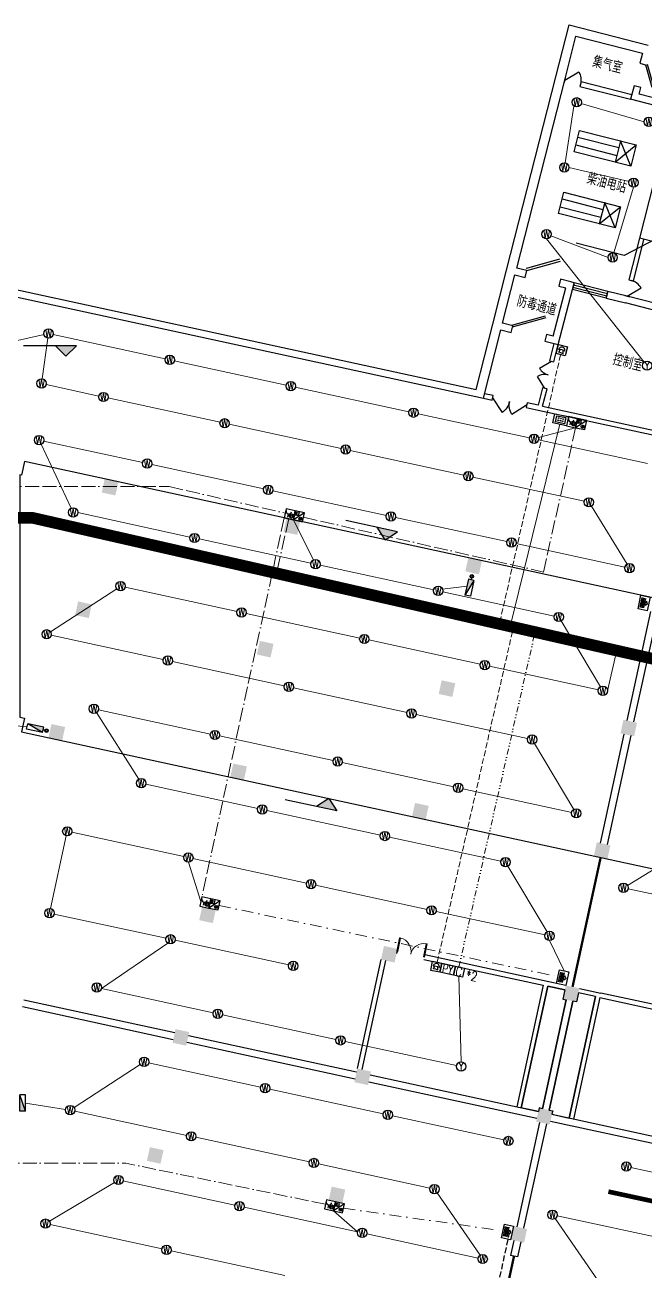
# Model space of a CAD drawing. Extents: x 791398 to 2325386, y -987887 to -518217.
# Drawn here: x 1505567 to 1532237, y -729418 to -675777 of the extents above; entities that cross this region are included whole.
import ezdxf
from ezdxf.enums import TextEntityAlignment as Align

# ---------------------------------------------------------------- set-up
doc = ezdxf.new("R2010")
doc.units = 0
doc.header["$LTSCALE"] = 1000
doc.header["$MEASUREMENT"] = 0
for name, pattern in [('ACAD_ISO11W100', [33.5, 12, -3, 12, -3, 0.5, -3]), ('BORDER', [1.75, 0.5, -0.25, 0.5, -0.25, 0, -0.25]), ('DASH', [0.35, 0.25, -0.1]), ('DASHDOT', [1, 0.5, -0.25, 0, -0.25]), ('DASHEDX2', [1.5, 1, -0.5]), ('DIVIDE2', [0.625, 0.25, -0.125, 0, -0.125, 0, -0.125]), ('常规', [10, 10, 0])]:
    doc.linetypes.add(name, pattern=pattern)
doc.layers.add('__0', color=7, linetype='Continuous', true_color=0xffffff)
for name, color, linetype in [('COLUMN', 9, 'Continuous'), ('DIM_ELEV', 3, 'Continuous'), ('JPS-X', 1, 'BORDER'), ('JPS-XHS', 7, 'Continuous'), ('PS房间字', 3, 'Continuous'), ('RD-equip', 3, 'Continuous'), ('RD-text', 4, 'Continuous'), ('STAIRS', 9, 'Continuous'), ('WALL', 8, 'Continuous'), ('WINDOW', 8, 'Continuous'), ('ZS发电机', 2, 'Continuous'), ('ZS封堵', 40, 'Continuous'), ('ZS房间字', 6, 'Continuous')]:
    doc.layers.add(name, color=color, linetype=linetype)
doc.layers.add('RD-line', color=2, linetype='Continuous', lineweight=0)
doc.styles.add('_TCH_DIM', font='SIMPLEX', dxfattribs={"bigfont": 'GBCBIG'})
doc.styles.add('_TEL_DIM', font='SIMPLEX', dxfattribs={"width": 0.8, "height": 3.5, "bigfont": 'HZTXT'})
doc.styles.add('FS1', font='txt4', dxfattribs={"width": 0.8, "bigfont": 'fstxt'})
doc.styles.get("Standard").update_dxf_attribs({"font": 'gbenor.shx', "bigfont": 'gbcbig.shx'})
doc.linetypes.add('BRA', pattern='A,2.8,-0.1,["B",_TEL_DIM,S=0.07,R=0,X=0,Y=-0.12],-0.25', length=3.15)

# ---------------------------------------------------------------- blocks, each defined once
blk = doc.blocks.new('发电机')
at = {"layer": 'ZS发电机'}
for p, q in [((137559, 115934), (136614, 115234)), ((137559, 115234), (136614, 115934)), ((136614, 115234), (137559, 115234)), ((136914, 113419), (136914, 115234)), ((137259, 113419), (137259, 115234))]:
    blk.add_line(p, q, dxfattribs=at)
blk.add_lwpolyline([(136614, 113419), (136614, 115934), (137559, 115934), (137559, 113419)], close=True, dxfattribs=at)
blk = doc.blocks.new('FF')
at = {"linetype": 'Continuous'}
for radius in [75, 60]:
    blk.add_circle((0, 0), radius, dxfattribs=at)
blk = doc.blocks.new('DXHS')
at = {"layer": 'JPS-XHS'}
blk.add_hatch(color=256, dxfattribs=at).paths.add_polyline_path([(-350, 240), (-350, 0), (350, 0)])
at = {"layer": 'JPS-XHS', "linetype": 'Continuous'}
for p, q in [((-350, 240), (-350, 0)), ((-350, 240), (350, 240)), ((-350, 0), (350, 0)), ((350, 240), (350, 0))]:
    blk.add_line(p, q, dxfattribs=at)
at = {"layer": 'JPS-XHS'}
blk.add_line((-350, 240), (350, 0), dxfattribs=at)
blk = doc.blocks.new('xxhhsss')
at = {"layer": 'JPS-X', "const_width": 50}
for points in [[(59598, -1327), (59630, -1180)], [(41189, -7788), (41335, -7820)]]:
    blk.add_lwpolyline(points, dxfattribs=at)
at = {"layer": 'JPS-X'}
for p, rotation in [((59630, -1180), 257.7513756366785), ((41335, -7820), 167.7513756287451)]:
    blk.add_blockref('FF', p, dxfattribs=dict(at, rotation=rotation))
at = {"layer": 'JPS-XHS'}
for p, rotation in [((59407, -1644), 257.7513756366785), ((40872, -7597), 167.7513756287451)]:
    blk.add_blockref('DXHS', p, dxfattribs=dict(at, rotation=rotation))
at = {"layer": 'JPS-XHS', "xscale": -1, "rotation": 270}
blk.add_blockref('DXHS', (40185, -23855), dxfattribs=at)
blk = doc.blocks.new('_FZH')
blk.add_solid([(-0.5, -0.5), (0.5, -0.5), (-0.5, 0.5), (0.5, 0.5)])
blk = doc.blocks.new('$DorLib2D$00000179')
at = {"color": 0}
for p, q in [((-0.54, 0.169), (0.326, 0.669)), ((-0.5, 0.1), (0.366, 0.6))]:
    blk.add_line(p, q, dxfattribs=at)
blk = doc.blocks.new('$DorLib2D$00000114')
at = {"color": 0}
blk.add_line((0.5, 0), (-0.207, 0.707), dxfattribs=at)
blk.add_arc((0.5, 0), 1, 135, 180, dxfattribs=at)
blk = doc.blocks.new('$DorLib2D$00000193')
at = {"color": 0}
blk.add_line((-0.5, 0.1), (0.366, 0.6), dxfattribs=at)
at = {"color": 0, "const_width": 0.0333}
blk.add_lwpolyline([(-0.533, 0.158), (0.333, 0.658)], dxfattribs=at)
blk = doc.blocks.new('$DorLib2D$00000182')
at = {"color": 0}
for p, q in [((-0.527, 0.113), (0.339, 0.613)), ((-0.5, 0.067), (0.366, 0.567))]:
    blk.add_line(p, q, dxfattribs=at)
blk = doc.blocks.new('$DorLib2D$00000116')
at = {"color": 0}
for p, q in [((-0.5, 0), (-0.146, 0.354)), ((0.5, 0), (0.146, 0.354))]:
    blk.add_line(p, q, dxfattribs=at)
for centre, start, end in [((-0.5, 0), 0, 45), ((0.5, 0), 135, 180)]:
    blk.add_arc(centre, 0.5, start, end, dxfattribs=at)
blk = doc.blocks.new('$WINLIB2D$00000001')
for p, q in [((-0.5, 0.5), (0.5, 0.5)), ((-0.5, 0.5), (-0.5, -0.5)), ((0.5, -0.5), (0.5, 0.5)), ((0.5, 0.167), (-0.5, 0.167)), ((0.5, -0.167), (-0.5, -0.167)), ((-0.5, -0.5), (0.5, -0.5))]:
    blk.add_line(p, q)
blk = doc.blocks.new('yy')
at = {"layer": 'RD-equip'}
blk.add_circle((0, 0), 200, dxfattribs=at)
at = {"layer": 'RD-equip', "color": 4, "style": 'FS1', "width": 0.8}
blk.add_attdef('Y', text='', height=360, dxfattribs=at).set_placement((0, 0), align=Align.MIDDLE)
blk = doc.blocks.new('dafsdgdgdfgh')
at = {"layer": 'RD-equip'}
blk.add_lwpolyline([(300, 400), (300, 0), (-300, 0), (-300, 400)], close=True, dxfattribs=at)
at = {"layer": 'RD-text'}
for points in [[(200, 333), (200, 67), (-200, 67), (-200, 333)], [(-113, 257), (-87, 257), (-87, 237), (-113, 237)], [(-113, 163), (-87, 163), (-87, 143), (-113, 143)], [(-13, 257), (13, 257), (13, 237), (-13, 237)], [(-13, 163), (13, 163), (13, 143), (-13, 143)], [(87, 257), (113, 257), (113, 237), (87, 237)], [(87, 163), (113, 163), (113, 143), (87, 143)]]:
    blk.add_lwpolyline(points, close=True, dxfattribs=at)
blk = doc.blocks.new('sadadfadsada')
for p, q in [((-400, 400), (-400, 0)), ((0, 400), (-400, 400)), ((-400, 0), (0, 0)), ((-268, 200), (-268, 60)), ((400, 400), (0, 400)), ((400, 400), (0, 0)), ((0, 400), (0, 0)), ((0, 0), (0, 400)), ((0, 0), (400, 0)), ((33, 346, 0), (33, 226, 0)), ((92, 346, 0), (33, 346, 0)), ((33, 226, 0), (92, 226, 0)), ((92, 326, 0), (172, 366, 0)), ((92, 226, 0), (92, 346, 0)), ((172, 206, 0), (92, 246, 0)), ((172, 366, 0), (172, 206, 0)), ((242, 159), (338, 64)), ((242, 64), (338, 159)), ((400, 0), (400, 400))]:
    blk.add_line(p, q)
for centre, radius in [((-109, 144), 90.3), ((-109, 144), 45.2), ((290, 111), 67.6)]:
    blk.add_circle(centre, radius)
blk.add_arc((-268, 320), 120, 180, 0)
at = {"flags": 9}
for p in [(-200, 400), (200, 400)]:
    blk.add_attdef('A', p, '', height=0.008, dxfattribs=at)
blk = doc.blocks.new('FHJL')
at = {"layer": 'RD-equip', "color": 4}
for p, q in [((-212, 331), (210, 331)), ((-212, 274), (210, 274)), ((-212, 221), (210, 221)), ((-212, 168), (210, 168)), ((-97, 120), (-31, 120)), ((0, 43), (-97, 120)), ((-31, 120), (-31, 293)), ((0, 43), (97, 120)), ((31, 120), (31, 293)), ((97, 120), (31, 120))]:
    blk.add_line(p, q, dxfattribs=at)
at = {"layer": 'RD-equip'}
blk.add_lwpolyline([(300, 400), (300, 0), (-300, 0), (-300, 400)], close=True, dxfattribs=at)
blk = doc.blocks.new('adfarq2daasdfwqdf')
at = {"color": 4}
for p, q in [((-73, 0), (-139, 0)), ((-94, -112), (-67, 29)), ((-67, 29), (62, 29)), ((94, -112), (62, 29)), ((139, 0), (71, 0)), ((0, -112), (-94, -112)), ((0, -112), (94, -112))]:
    blk.add_line(p, q, dxfattribs=at)
blk.add_ellipse((0, 0), major_axis=(98.3, 98.3), ratio=1, start_param=5.497787, end_param=8.63938, dxfattribs=at)
at = {"layer": 'RD-equip'}
blk.add_lwpolyline([(-201, 200), (199, 200), (199, -200), (-201, -200)], close=True, dxfattribs=at)
blk = doc.blocks.new('$DorLib2D$00000002')
for p, q in [((-0.5, 0), (-0.5, 0.4875)), ((-0.475, 0.4875), (-0.5, 0.4875)), ((-0.475, 0), (-0.475, 0.4875)), ((0.475, 0), (0.475, 0.4875)), ((0.475, 0.4875), (0.5, 0.4875)), ((0.5, 0), (0.5, 0.4875)), ((-0.5, 0), (-0.475, 0)), ((0.5, 0), (0.475, 0))]:
    blk.add_line(p, q)
at = {"lineweight": 13}
for centre, start, end in [((-0.4875, 0), 0, 88.53072), ((0.4875, 0), 91.46928, 180)]:
    blk.add_arc(centre, 0.4875, start, end, dxfattribs=at)
blk = doc.blocks.new('KZMK')
at = {"layer": 'RD-equip'}
blk.add_lwpolyline([(-200, 400), (200, 400), (200, 0), (-200, 0)], close=True, dxfattribs=at)
at = {"layer": 'RD-equip', "color": 4, "style": 'FS1', "width": 0.8}
blk.add_attdef('C', text='', height=400, dxfattribs=at).set_placement((0, 200), align=Align.MIDDLE)

msp = doc.modelspace()

# ---------------------------------------------------------------- hatches: boundary and pattern name
at = {"layer": 'DIM_ELEV'}
for points in [[(1507330, -690042), (1507780, -689592), (1506880, -689592)], [(1521054, -697935), (1521589, -697591), (1520710, -697400)], [(1518636, -709076), (1518980, -709611), (1518100, -709420)]]:
    msp.add_hatch(color=256, dxfattribs=at).paths.add_polyline_path(points)

# ---------------------------------------------------------------- linework, layer by layer
at = {"layer": '__0'}
for points in [[(1528050, -717157), (1528783, -717316), (1528698, -717707), (1528845, -717739), (1527826, -722429), (1527680, -722398), (1527648, -722544), (1526915, -722385)], [(1530102, -717602), (1529369, -717443), (1529285, -717834), (1529138, -717802), (1528120, -722493), (1528266, -722525), (1528234, -722671), (1528967, -722831)]]:
    msp.add_lwpolyline(points, close=True, dxfattribs=at)
at = {"layer": 'DIM_ELEV'}
for p, q in [((1507780, -689592), (1505502, -689592)), ((1507330, -690042), (1506880, -689592)), ((1507330, -690042), (1507780, -689592)), ((1521589, -697591), (1519363, -697107)), ((1521054, -697935), (1520710, -697400)), ((1521054, -697935), (1521589, -697591)), ((1518980, -709611), (1516754, -709127)), ((1518636, -709076), (1518100, -709420)), ((1518636, -709076), (1518980, -709611))]:
    msp.add_line(p, q, dxfattribs=at)
at = {"layer": 'RD-equip'}
msp.add_lwpolyline([(1523492, -716164), (1524079, -716290), (1523995, -716681), (1523409, -716556)], close=True, dxfattribs=at)
at = {"layer": 'RD-line'}
for p, q in [((1529176, -679268), (1528796, -681714)), ((1532199, -679949), (1529492, -679163)), ((1528965, -681912), (1531551, -682521)), ((1531745, -682767), (1530901, -685593)), ((1528002, -684985), (1532200, -690288)), ((1530644, -685785), (1528189, -684856)), ((1504376, -689549), (1506388, -689105)), ((1506556, -689260), (1506309, -691012)), ((1506779, -689104), (1511600, -690151)), ((1511991, -690235), (1516805, -691281)), ((1506475, -691258), (1508748, -691752)), ((1517196, -691365), (1522082, -692426)), ((1509139, -691836), (1513960, -692883)), ((1514351, -692968), (1519165, -694013)), ((1522473, -692511), (1527266, -693552)), ((1528567, -692966), (1526426, -701735)), ((1529251, -693114), (1527655, -693542)), ((1506260, -693829), (1507555, -696581)), ((1506371, -693691), (1510631, -694615)), ((1519556, -694098), (1524442, -695159)), ((1527657, -693637), (1532343, -694654)), ((1511022, -694700), (1515836, -695745)), ((1524833, -695244), (1529627, -696284)), ((1516227, -695830), (1521113, -696891)), ((1507840, -696772), (1512664, -697820)), ((1529927, -696497), (1531464, -698991)), ((1517111, -697080), (1517975, -698813)), ((1521504, -696976), (1526297, -698017)), ((1513055, -697905), (1517869, -698950)), ((1526688, -698101), (1531373, -699119)), ((1518260, -699035), (1523146, -700095)), ((1509876, -699977), (1514690, -701022)), ((1524573, -699941), (1523526, -700060)), ((1506669, -701898), (1509513, -700044)), ((1523537, -700180), (1528330, -701221)), ((1515081, -701107), (1519967, -702168)), ((1528628, -701435), (1530321, -704266)), ((1506697, -702050), (1511518, -703097)), ((1520358, -702253), (1525152, -703294)), ((1511909, -703182), (1516723, -704227)), ((1530623, -704438), (1531019, -702692)), ((1525542, -703378), (1530228, -704396)), ((1517114, -704312), (1522000, -705372)), ((1508730, -705254), (1513545, -706300)), ((1508642, -705381), (1510461, -708247)), ((1522391, -705457), (1527185, -706498)), ((1505663, -705973), (1504380, -705922)), ((1513936, -706384), (1518822, -707445)), ((1527483, -706712), (1529175, -709543)), ((1519213, -707530), (1524006, -708571)), ((1510763, -708459), (1515578, -709504)), ((1524397, -708656), (1529082, -709673)), ((1515969, -709589), (1520855, -710649)), ((1506668, -713812), (1507347, -710684)), ((1507585, -710531), (1512399, -711577)), ((1521246, -710734), (1526039, -711775)), ((1531481, -712815), (1534468, -710983)), ((1512790, -711662), (1517676, -712722)), ((1512595, -711819), (1513134, -713510)), ((1526337, -711989), (1528029, -714821)), ((1518067, -712807), (1522860, -713848)), ((1531506, -712962), (1536476, -714041)), ((1523251, -713933), (1527937, -714950)), ((1506821, -714050), (1511635, -715095)), ((1508854, -717254), (1511707, -715298)), ((1512026, -715180), (1516912, -716240)), ((1528132, -715192), (1528757, -716492)), ((1524328, -720413), (1524226, -716730)), ((1508854, -717254), (1513668, -718299)), ((1514059, -718384), (1518945, -719445)), ((1519336, -719529), (1524130, -720570)), ((1507681, -722379), (1510524, -720525)), ((1510887, -720458), (1515702, -721503)), ((1516093, -721588), (1520979, -722649)), ((1512523, -723576), (1507708, -722531)), ((1521369, -722734), (1526163, -723774)), ((1517800, -724722), (1512914, -723661)), ((1522984, -725847), (1518191, -724807)), ((1531630, -724961), (1536600, -726040)), ((1506623, -727273), (1509417, -725601)), ((1509784, -725540), (1514598, -726586)), ((1523293, -726054), (1525141, -728735)), ((1514989, -726671), (1519875, -727731)), ((1519875, -727731), (1518840, -726824)), ((1528369, -727156), (1530218, -729837)), ((1533421, -728113), (1528451, -727034)), ((1511462, -728464), (1506647, -727419)), ((1520266, -727816), (1525059, -728857)), ((1516739, -729609), (1511853, -728549))]:
    msp.add_line(p, q, dxfattribs=at)
at = {"layer": 'RD-line', "linetype": 'DASH'}
for p, q in [((1528602, -689976), (1525978, -701549)), ((1523297, -716123), (1526577, -701700))]:
    msp.add_line(p, q, dxfattribs=at)
at = {"layer": 'RD-line', "linetype": 'ACAD_ISO11W100', "ltscale": 0.05}
for p, q in [((1529251, -693114), (1527870, -699328)), ((1498872, -695649), (1511767, -695649)), ((1511767, -695649), (1516764, -696791)), ((1516720, -696995), (1513177, -713315)), ((1516915, -697037), (1516385, -699374)), ((1517544, -696969), (1527870, -699328)), ((1498026, -724777), (1509909, -724777)), ((1518491, -726543), (1509909, -724777))]:
    msp.add_line(p, q, dxfattribs=at)
at = {"layer": 'RD-line', "linetype": 'DIVIDE2'}
msp.add_line((1524228, -716327), (1527507, -701911), dxfattribs=at)
at = {"layer": 'RD-line', "linetype": 'DASHDOT'}
for p, q in [((1513916, -713680), (1528498, -716742)), ((1519273, -726713), (1526122, -727688))]:
    msp.add_line(p, q, dxfattribs=at)
at = {"layer": 'RD-line', "linetype": 'BRA'}
msp.add_line((1505584, -722188), (1507315, -722458), dxfattribs=at)
at = {"layer": 'RD-line', "linetype": 'DASHEDX2'}
for points, const_width in [([(1496957, -687605), (1500005, -696996), (1505898, -696996), (1542901, -705412)], 500), ([(1530662, -725998), (1568561, -734213)], 200)]:
    msp.add_lwpolyline(points, dxfattribs=dict(at, const_width=const_width))
at = {"layer": 'STAIRS'}
msp.add_lwpolyline([(1505551, -694569), (1505423, -695156), (1505344, -695138), (1505344, -705576), (1505551, -705621), (1505423, -706207), (1631814, -733646), (1634232, -722506)], close=True, dxfattribs=at)
at = {"layer": 'WALL'}
for p, q in [((1528407, -678006), (1528976, -675777)), ((1528976, -675777), (1532367, -676643)), ((1528795, -678105), (1529265, -676264)), ((1529265, -676264), (1532123, -676994)), ((1532123, -676994), (1532012, -677430)), ((1532012, -677430), (1532302, -677504)), ((1526280, -686339), (1528407, -678006)), ((1526717, -686244), (1528795, -678105)), ((1528807, -678056), (1528757, -678250)), ((1529485, -678230), (1529436, -678423)), ((1529436, -678423), (1531616, -678980)), ((1531665, -678786), (1529485, -678230)), ((1531764, -678399), (1531616, -678980)), ((1532055, -678473), (1531764, -678399)), ((1531981, -678763), (1532055, -678473)), ((1533505, -679462), (1531616, -678980)), ((1533434, -679134), (1531981, -678763)), ((1532617, -682538), (1531998, -684960)), ((1531998, -684960), (1531541, -686753)), ((1532725, -685146), (1531998, -684960)), ((1531735, -686802), (1532192, -685010)), ((1499626, -685966), (1524970, -691469)), ((1499744, -686299), (1525287, -691844)), ((1525686, -688664), (1526280, -686339)), ((1526111, -688618), (1526643, -686535)), ((1526643, -686535), (1527079, -686646)), ((1527153, -686355), (1526717, -686244)), ((1527079, -686646), (1527153, -686355)), ((1528291, -689174), (1528823, -687091)), ((1528606, -686726), (1528532, -687017)), ((1528532, -687017), (1528823, -687091)), ((1529042, -686838), (1528606, -686726)), ((1529188, -686875), (1529042, -686838)), ((1529113, -687165), (1529188, -686875)), ((1531541, -686753), (1531735, -686802)), ((1528507, -689539), (1529113, -687165)), ((1530641, -687246), (1530567, -687536)), ((1530567, -687536), (1531390, -687747)), ((1531465, -687456), (1530641, -687246)), ((1531368, -687431), (1531562, -687481)), ((1533693, -688025), (1531465, -687456)), ((1533619, -688315), (1531390, -687747)), ((1524970, -691469), (1525686, -688664)), ((1526547, -688729), (1526111, -688618)), ((1526473, -689020), (1526547, -688729)), ((1525287, -691844), (1526037, -688908)), ((1526037, -688908), (1526473, -689020)), ((1528000, -689100), (1527926, -689391)), ((1528291, -689174), (1528000, -689100)), ((1527926, -689391), (1528507, -689539)), ((1528314, -689490), (1528124, -690235)), ((1528317, -690284), (1528507, -689539)), ((1528124, -690235), (1528317, -690284)), ((1527827, -691397), (1527635, -692149)), ((1528021, -691447), (1527827, -691397)), ((1525287, -691844), (1525658, -691925)), ((1525700, -691729), (1525337, -691650)), ((1525658, -691925), (1525700, -691729)), ((1527830, -692192), (1528021, -691447)), ((1527166, -692048), (1527124, -692243)), ((1527124, -692243), (1527639, -692355)), ((1527635, -692149), (1527166, -692048)), ((1527639, -692355), (1534053, -693747)), ((1527830, -692192), (1534096, -693552)), ((1532473, -701028), (1531454, -705719)), ((1532766, -701092), (1531747, -705782)), ((1531327, -706305), (1530309, -710996)), ((1531620, -706369), (1530602, -711059)), ((1521594, -715550), (1521551, -715746)), ((1520880, -716010), (1519862, -720700)), ((1521076, -716052), (1520057, -720743)), ((1522724, -716001), (1527855, -717114)), ((1527897, -716919), (1522767, -715805)), ((1527855, -717114), (1526720, -722343)), ((1528050, -717157), (1526915, -722385)), ((1528825, -717120), (1527897, -716919)), ((1528783, -717316), (1528050, -717157)), ((1530102, -717602), (1528967, -722831)), ((1530298, -717645), (1529163, -722873)), ((1529412, -717248), (1530340, -717449)), ((1530298, -717645), (1535428, -718759)), ((1535471, -718563), (1530340, -717449)), ((1505455, -718033), (1511949, -719443)), ((1505519, -717740), (1512012, -719150)), ((1527826, -722429), (1528845, -717739)), ((1528120, -722493), (1529138, -717802)), ((1528120, -722493), (1529138, -717802)), ((1512599, -719277), (1519830, -720847)), ((1512535, -719570), (1519766, -721140)), ((1520353, -721267), (1527584, -722837)), ((1520416, -720974), (1527648, -722544)), ((1527699, -723016), (1526723, -727512)), ((1528171, -722965), (1535402, -724534)), ((1528234, -722671), (1535466, -724241)), ((1527992, -723079), (1527016, -727575)), ((1526596, -728098), (1526456, -728743)), ((1526889, -728162), (1526749, -728807)), ((1526749, -728807), (1526456, -728743))]:
    msp.add_line(p, q, dxfattribs=at)
at = {"layer": 'WINDOW', "linetype": 'DASH', "ltscale": 2, "const_width": 100}
for points in [[(1530328, -711614), (1529119, -717184)], [(1526602, -728775), (1525393, -734345)]]:
    msp.add_lwpolyline(points, dxfattribs=at)
at = {"layer": 'ZS封堵', "linetype": 'DASH'}
msp.add_lwpolyline([(1524883, -734807), (1526411, -727771)], dxfattribs=at)
at = {"layer": 'ZS房间字'}
for p, q in [((1533376, -684644), (1531344, -685698)), ((1531344, -685698), (1529276, -685170))]:
    msp.add_line(p, q, dxfattribs=at)

# ---------------------------------------------------------------- block references
at = {"rotation": 347.7513756287452}
msp.add_blockref('dafsdgdgdfgh', (1528567, -692966), dxfattribs=at)
at = {"layer": 'COLUMN'}
for p, xscale, yscale, zscale, rotation in [((1509229, -695675), 600.0000000001221, 600.0000000000331, 600.0000000000331, 347.751375632595), ((1517047, -697372), 600.0000000000974, 600.0000000000331, 600.0000000000331, 347.7513756326059), ((1524865, -699069), 600.0000000001469, 599.9999999999836, 599.9999999999836, 347.7513756325841), ((1508084, -700952), 599.9999999999193, 600.0000000000331, 600.0000000000331, 347.7513756325794), ((1515901, -702649), 600.0000000001221, 599.9999999999836, 599.9999999999836, 347.751375632595), ((1523719, -704346), 599.9999999998946, 600.0000000000331, 600.0000000000331, 347.7513756325903), ((1506938, -706229), 600.0000000001469, 600.0000000000331, 600.0000000000331, 347.7513756325841), ((1531537, -706044), 600.0000000001469, 600.0000000001962, 600.0000000001962, 347.7513756325841), ((1514756, -707926), 599.9999999999193, 599.9999999998699, 599.9999999998699, 347.7513756325794), ((1522574, -709623), 600.0000000001469, 600.0000000000331, 600.0000000000331, 347.7513756325841), ((1530392, -711321), 599.9999999999441, 600.0000000000824, 600.0000000000824, 347.7513756325686), ((1513419, -714083), 600.0000000001469, 600.0000000000331, 600.0000000000331, 347.7513756325841), ((1521237, -715780), 599.9999999999193, 600.0000000000824, 600.0000000000824, 347.7513756325794), ((1521237, -715780), 599.9999999999193, 600.0000000001164, 600.0000000000824, 347.7513756325794), ((1529055, -717477), 599.9999999999193, 599.9999999998699, 599.9999999998699, 347.7513756325794), ((1512274, -719360), 599.9999999999687, 600.0000000000824, 600.0000000000824, 347.7513756325577), ((1520091, -721057), 599.9999999999441, 600.0000000000331, 600.0000000000331, 347.7513756325686), ((1527909, -722754), 599.9999999999441, 599.9999999999687, 599.9999999999687, 347.7513756325686), ((1511170, -724442), 599.9999999999441, 600.0000000000331, 600.0000000000331, 347.7513756325686), ((1518988, -726139), 599.9999999999193, 599.9999999999836, 599.9999999999836, 347.7513756325794), ((1526806, -727837), 599.9999999998699, 599.9999999999193, 599.9999999999193, 347.7513756326011)]:
    msp.add_blockref('_FZH', p, dxfattribs=dict(at, xscale=xscale, yscale=yscale, zscale=zscale, rotation=rotation))
at = {"layer": 'JPS-XHS'}
msp.add_blockref('xxhhsss', (1465159, -698333), dxfattribs=at)
at = {"layer": 'RD-equip'}
for p, values in [((1529300, -679108), {'Y': 'W'}), ((1532399, -679949), {'Y': 'W'}), ((1528765, -681912), {'Y': 'W'}), ((1531745, -682567), {'Y': 'W'}), ((1528002, -684785), {'Y': 'W'}), ((1530844, -685785), {'Y': 'W'}), ((1506584, -689061), {'Y': 'W'}), ((1511795, -690193), {'Y': 'W'}), ((1532324, -690445), {'Y': 'Y'}), ((1506281, -691210), {'Y': 'W'}), ((1517001, -691323), {'Y': 'W'}), ((1508944, -691794), {'Y': 'W'}), ((1522278, -692469), {'Y': 'W'}), ((1514156, -692925), {'Y': 'W'}), ((1506175, -693648), {'Y': 'W'}), ((1527462, -693594), {'Y': 'W'}), ((1519361, -694056), {'Y': 'W'}), ((1510826, -694658), {'Y': 'W'}), ((1524638, -695201), {'Y': 'W'}), ((1516031, -695788), {'Y': 'W'}), ((1529822, -696327), {'Y': 'W'}), ((1507641, -696762), {'Y': 'W'}), ((1521308, -696933), {'Y': 'W'}), ((1512859, -697862), {'Y': 'W'}), ((1526493, -698059), {'Y': 'W'}), ((1518065, -698992), {'Y': 'W'}), ((1531569, -699161), {'Y': 'W'}), ((1509680, -699935), {'Y': 'W'}), ((1523341, -700138), {'Y': 'W'}), ((1514886, -701065), {'Y': 'W'}), ((1528526, -701263), {'Y': 'W'}), ((1506502, -702008), {'Y': 'W'}), ((1520163, -702211), {'Y': 'W'}), ((1511714, -703139), {'Y': 'W'}), ((1525347, -703336), {'Y': 'W'}), ((1516919, -704269), {'Y': 'W'}), ((1530423, -704438), {'Y': 'W'}), ((1508535, -705212), {'Y': 'W'}), ((1522196, -705415), {'Y': 'W'}), ((1513740, -706342), {'Y': 'W'}), ((1527380, -706540), {'Y': 'W'}), ((1519017, -707488), {'Y': 'W'}), ((1510568, -708416), {'Y': 'W'}), ((1524201, -708613), {'Y': 'W'}), ((1515773, -709546), {'Y': 'W'}), ((1529278, -709715), {'Y': 'W'}), ((1507389, -710489), {'Y': 'W'}), ((1521050, -710692), {'Y': 'W'}), ((1512595, -711619), {'Y': 'W'}), ((1526235, -711817), {'Y': 'W'}), ((1517871, -712765), {'Y': 'W'}), ((1531311, -712919), {'Y': 'W'}), ((1506625, -714007), {'Y': 'W'}), ((1523056, -713890), {'Y': 'W'}), ((1511831, -715137), {'Y': 'W'}), ((1528132, -714992), {'Y': 'W'}), ((1517108, -716283), {'Y': 'W'}), ((1508659, -717211), {'Y': 'W'}), ((1513864, -718341), {'Y': 'W'}), ((1519141, -719487), {'Y': 'W'}), ((1510692, -720416), {'Y': 'W'}), ((1524325, -720612), {'Y': 'Y'}), ((1515897, -721546), {'Y': 'W'}), ((1507513, -722488), {'Y': 'W'}), ((1521174, -722691), {'Y': 'W'}), ((1512718, -723618), {'Y': 'W'}), ((1526358, -723817), {'Y': 'W'}), ((1517995, -724764), {'Y': 'W'}), ((1531434, -724919), {'Y': 'W'}), ((1509588, -725498), {'Y': 'W'}), ((1523179, -725890), {'Y': 'W'}), ((1514794, -726628), {'Y': 'W'}), ((1528256, -726992), {'Y': 'W'}), ((1506452, -727376), {'Y': 'W'}), ((1520071, -727774), {'Y': 'W'}), ((1511657, -728506), {'Y': 'W'}), ((1525255, -728899), {'Y': 'W'})]:
    msp.add_blockref('yy', p, dxfattribs=at).add_auto_attribs(values)
at = {"layer": 'RD-equip', "linetype": '常规'}
for p, rotation in [((1528653, -689783), 345.6367547106435), ((1523256, -716319), 348.1556818513342)]:
    msp.add_blockref('adfarq2daasdfwqdf', p, dxfattribs=dict(at, rotation=rotation))
at = {"layer": 'RD-equip', "rotation": 347.7513756287452}
for p in [(1529251, -693114), (1517111, -697080), (1513483, -713790), (1518840, -726824)]:
    msp.add_blockref('sadadfadsada', p, dxfattribs=at)
at = {"layer": 'RD-equip', "xscale": 1.000005000203869, "yscale": 1.000005000154488, "zscale": 1.000005, "rotation": 77.75137562479175}
for p in [(1532390, -700703), (1528889, -716827), (1526513, -727773)]:
    msp.add_blockref('FHJL', p, dxfattribs=at)
at = {"layer": 'RD-equip', "color": 4, "rotation": 347.9171501150091}
msp.add_blockref('KZMK', (1524190, -716723), dxfattribs=at).add_auto_attribs({'C': 'C'})
at = {"layer": 'WINDOW'}
for name, p, xscale, yscale, zscale, rotation in [('$DorLib2D$00000179', (1532033, -677951), -1000, -1000, -1000, 75.67976442474964), ('$DorLib2D$00000114', (1529121, -678240), 700, -700, 700, 165.6797644247505), ('$DorLib2D$00000193', (1527843, -686686), -1500, -1500, -1500, 165.6797644163385), ('$WINLIB2D$00000001', (1529877, -687206), 1500, 300, 1500, 165.6797644163396), ('$DorLib2D$00000114', (1531551, -687117), 700, 700, 700, 255.6797644161484), ('$DorLib2D$00000182', (1527237, -689060), 1500, 1500, 1500, 345.6797644162473), ('$DorLib2D$00000116', (1528072, -690841), 1200, 1200, 1200, 75.67976441664565), ('$DorLib2D$00000116', (1526412, -691986), 1500, -1500, 1500, 347.7513756326684), ('$DorLib2D$00000002', (1522159, -715776), 1200.000000000038, -1200, 1200, 167.7513756310685)]:
    msp.add_blockref(name, p, dxfattribs=dict(at, xscale=xscale, yscale=yscale, zscale=zscale, rotation=rotation))
at = {"layer": 'ZS房间字', "rotation": 255.6797644178916}
for p in [(1453316, -519897), (1452638, -522557)]:
    msp.add_blockref('发电机', p, dxfattribs=at)

# ---------------------------------------------------------------- texts
at = {"layer": 'PS房间字', "style": '_TCH_DIM'}
msp.add_text('集气室', height=506.4, rotation=345.6798, dxfattribs=at).set_placement((1529934, -677572))
at = {"layer": 'RD-equip', "color": 4, "style": 'FS1'}
for tag, text, width, p in [('PY', 'FHF', 0.7, (1523746, -716427)), ('*2', 'C', 0.8, (1524780, -716708))]:
    msp.add_attdef(tag, text=text, height=400, rotation=347.9172, dxfattribs=dict(at, width=width)).set_placement(p, align=Align.MIDDLE)
at = {"layer": 'ZS房间字', "style": '_TCH_DIM'}
for s, p in [('柴油电站', (1529696, -682608)), ('防毒通道', (1526686, -687879)), ('控制室', (1530810, -690394))]:
    msp.add_text(s, height=506.4, rotation=345.6798, dxfattribs=at).set_placement(p)

doc.saveas('drawing.dxf')
